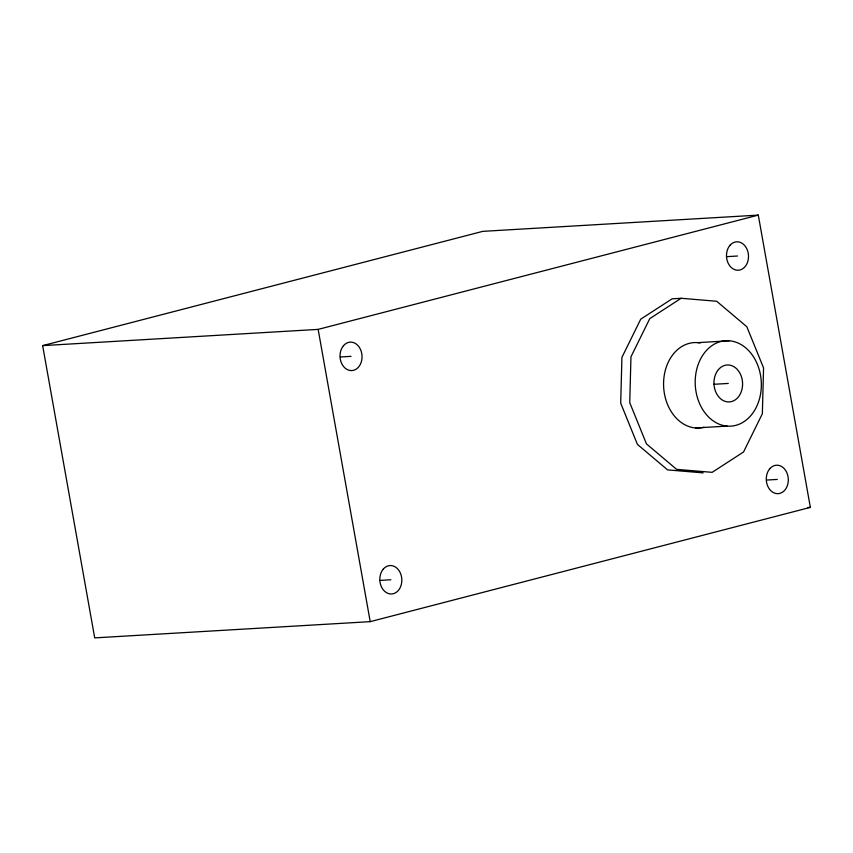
<?xml version="1.0" encoding="UTF-8"?>
<svg xmlns="http://www.w3.org/2000/svg" width="853" height="853" viewBox="0 0 853 853"><rect width="100%" height="100%" fill="white"/><g stroke="black" fill="none" stroke-linecap="round" stroke-linejoin="round"><path stroke-width="1.28" d="M681.152 298.283L649.773 318.627L630.953 356.842L629.749 402.68L646.457 443.869L676.621 469.363L712.148 472.338L743.528 451.994L762.347 413.78L763.563 367.942L746.844 326.752L716.68 301.258L681.152 298.283L672.121 298.817L640.742 319.161L621.922 357.375L620.707 403.213L637.426 444.402L667.59 469.896L703.117 472.871M42.65 345.625L482.787 231.355L758.296 215.116L810.35 507.375L370.213 621.645L94.704 637.884L42.65 345.625L318.148 329.386L758.296 215.116M726.905 256.646L737.504 256.017M340.432 356.981L351.031 356.351M697.775 342.65L729.39 340.784M713.78 384.298L728.27 383.445M695.526 427.971L727.14 426.105A42.778 33.043 86.6 0 0 757.464 364.508A42.778 33.043 86.6 0 0 700.196 359.721A42.778 33.043 86.6 0 0 727.14 426.105M766.698 480.058L777.296 479.429M807.706 507.524L810.35 507.375M380.235 580.392L390.834 579.763M318.148 329.386L370.213 621.645M704.12 427.225A42.778 33.043 86.6 0 1 663.623 386.537A42.778 33.043 86.6 0 1 700.238 342.97M383.306 569.068A14.245 11.004 86.6 0 0 387.614 593.251A14.245 11.004 86.6 0 0 401.56 576.98A14.245 11.004 86.6 0 0 383.306 569.068M769.769 468.734A14.245 11.004 86.6 0 0 774.076 492.917A14.245 11.004 86.6 0 0 788.033 476.646A14.245 11.004 86.6 0 0 769.769 468.734M729.976 245.323A14.245 11.004 86.6 0 0 734.284 269.505A14.245 11.004 86.6 0 0 748.23 253.234A14.245 11.004 86.6 0 0 729.976 245.323M343.514 345.657A14.245 11.004 86.6 0 0 347.821 369.839A14.245 11.004 86.6 0 0 361.768 353.568A14.245 11.004 86.6 0 0 343.514 345.657M718.493 369.541A18.521 14.309 86.6 0 0 724.09 400.974A18.521 14.309 86.6 0 0 742.217 379.82A18.521 14.309 86.6 0 0 718.493 369.541"/></g></svg>
